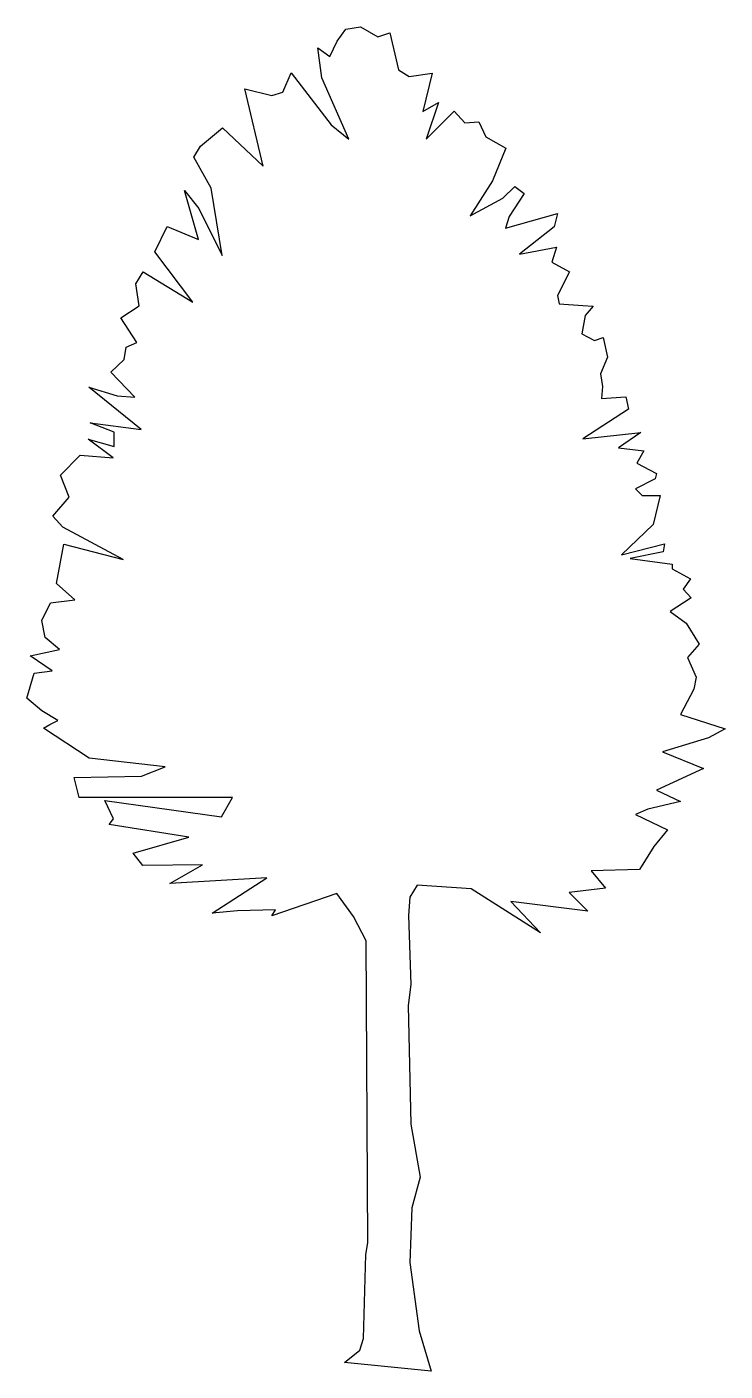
# Model space of a CAD drawing. Extents: x -2.43 to 2.27, y -0.06 to 8.98.
import ezdxf

# ---------------------------------------------------------------- set-up
doc = ezdxf.new("R2010")
doc.units = 0
doc.header["$LTSCALE"] = 1.2
doc.layers.get('0').update_dxf_attribs({"linetype": 'CONTINUOUS'})

msp = doc.modelspace()

# ---------------------------------------------------------------- linework, layer by layer
at = {"color": 0}
msp.add_lwpolyline([(-0.295, -0.0046), (-0.1902, 0.0786), (-0.1654, 0.1572), (-0.1511, 0.7234), (-0.1379, 0.8009), (-0.1482, 2.8343), (-0.2336, 2.9966), (-0.3448, 3.1519), (-0.7821, 3.0014), (-0.7585, 3.0413), (-1.0134, 3.0349), (-1.185, 3.0189), (-0.8167, 3.2576), (-1.4688, 3.2181), (-1.2488, 3.3444), (-1.6494, 3.3407), (-1.7149, 3.4243), (-1.3411, 3.5302), (-1.8766, 3.615), (-1.8483, 3.6537), (-1.9067, 3.7771), (-1.1211, 3.6671), (-1.0468, 3.7985), (-2.0793, 3.7987), (-2.1119, 3.9327), (-1.6585, 3.9422), (-1.4997, 4.0052), (-2.0106, 4.0617), (-2.319, 4.2633), (-2.2755, 4.289), (-2.2225, 4.3159), (-2.3293, 4.382), (-2.4301, 4.4668), (-2.3815, 4.6335), (-2.2605, 4.6508), (-2.4071, 4.751), (-2.2108, 4.794), (-2.3081, 4.8753), (-2.3301, 4.9893), (-2.2711, 5.1078), (-2.1066, 5.1285), (-2.2308, 5.2381), (-2.182, 5.5034), (-1.7817, 5.399), (-2.1888, 5.6174), (-2.2556, 5.6915), (-2.1448, 5.8181), (-2.2032, 5.9663), (-2.0713, 6.1022), (-1.8505, 6.084), (-2.0182, 6.209), (-1.8433, 6.1604), (-1.843, 6.2567), (-2.005, 6.3182), (-1.6621, 6.2739), (-2.0138, 6.559), (-1.8237, 6.4998), (-1.705, 6.4925), (-1.8667, 6.6609), (-1.7749, 6.7464), (-1.7629, 6.8274), (-1.6912, 6.8601), (-1.7977, 7.0248), (-1.6753, 7.1068), (-1.6985, 7.2536), (-1.6489, 7.3346), (-1.3146, 7.1305), (-1.5699, 7.4695), (-1.4861, 7.6408), (-1.276, 7.5521), (-1.3692, 7.8825), (-1.2732, 7.7624), (-1.1165, 7.4449), (-1.1918, 7.8973), (-1.3075, 8.1078), (-1.2615, 8.1817), (-1.1144, 8.3047), (-0.8402, 8.0456), (-0.9634, 8.5663), (-0.7838, 8.5224), (-0.7097, 8.5433), (-0.6519, 8.6748), (-0.3837, 8.3241), (-0.2641, 8.2274), (-0.4464, 8.6414), (-0.4729, 8.8423), (-0.392, 8.7834), (-0.3436, 8.8866), (-0.2846, 8.9675), (-0.1859, 8.9837), (-0.0698, 8.9165), (0.0113, 8.9445), (0.0694, 8.6953), (0.141, 8.6505), (0.2949, 8.6724), (0.2332, 8.4142), (0.3379, 8.475), (0.2562, 8.2285), (0.4446, 8.416), (0.5149, 8.3371), (0.6089, 8.3439), (0.6568, 8.2428), (0.7917, 8.1684), (0.7019, 7.9478), (0.5522, 7.7121), (0.7698, 7.8314), (0.8522, 7.9099), (0.9143, 7.8616), (0.8129, 7.7068), (0.7881, 7.6281), (1.1384, 7.7283), (1.117, 7.6379), (0.884, 7.4552), (1.1319, 7.5004), (1.1011, 7.3995), (1.2184, 7.3357), (1.1393, 7.1762), (1.1498, 7.1198), (1.3095, 7.1088), (1.3776, 7.1039), (1.3246, 7.0406), (1.3032, 6.9185), (1.3876, 6.8737), (1.4452, 6.8935), (1.4755, 6.7607), (1.427, 6.6492), (1.4421, 6.5634), (1.4337, 6.4824), (1.597, 6.4937), (1.6167, 6.4103), (1.3096, 6.2114), (1.6997, 6.255), (1.548, 6.152), (1.7182, 6.1316), (1.6722, 6.0472), (1.8036, 5.9787), (1.7953, 5.9412), (1.6636, 5.8745), (1.7069, 5.8298), (1.8291, 5.8295), (1.7828, 5.6358), (1.5685, 5.4307), (1.8588, 5.504), (1.8481, 5.4512), (1.6272, 5.4059), (1.909, 5.3688), (1.9089, 5.3371), (2.0321, 5.2698), (1.9838, 5.1995), (2.0377, 5.1406), (1.8953, 5.0493), (2.0043, 4.9704), (2.0921, 4.8304), (2.0132, 4.7401), (2.0716, 4.6072), (2.0561, 4.5262), (1.9664, 4.3561), (2.2657, 4.2602), (2.154, 4.1994), (1.8448, 4.1062), (2.1206, 3.9939), (1.8054, 3.8467), (1.9661, 3.77), (1.7452, 3.72), (1.664, 3.6826), (1.8788, 3.5799), (1.7869, 3.4685), (1.6901, 3.3125), (1.3659, 3.3051), (1.462, 3.1886), (1.2176, 3.1586), (1.3418, 3.0338), (0.8239, 3.0985), (1.0242, 2.8877), (0.5586, 3.1826), (0.1957, 3.2069), (0.145, 3.126), (0.1365, 3.0039), (0.153, 2.5387), (0.135, 2.3978), (0.153, 1.6001), (0.2155, 1.2417), (0.1598, 1.0363), (0.146, 0.6686), (0.2083, 0.2092), (0.2887, -0.0624)], close=True, dxfattribs=at)

doc.saveas('drawing.dxf')
